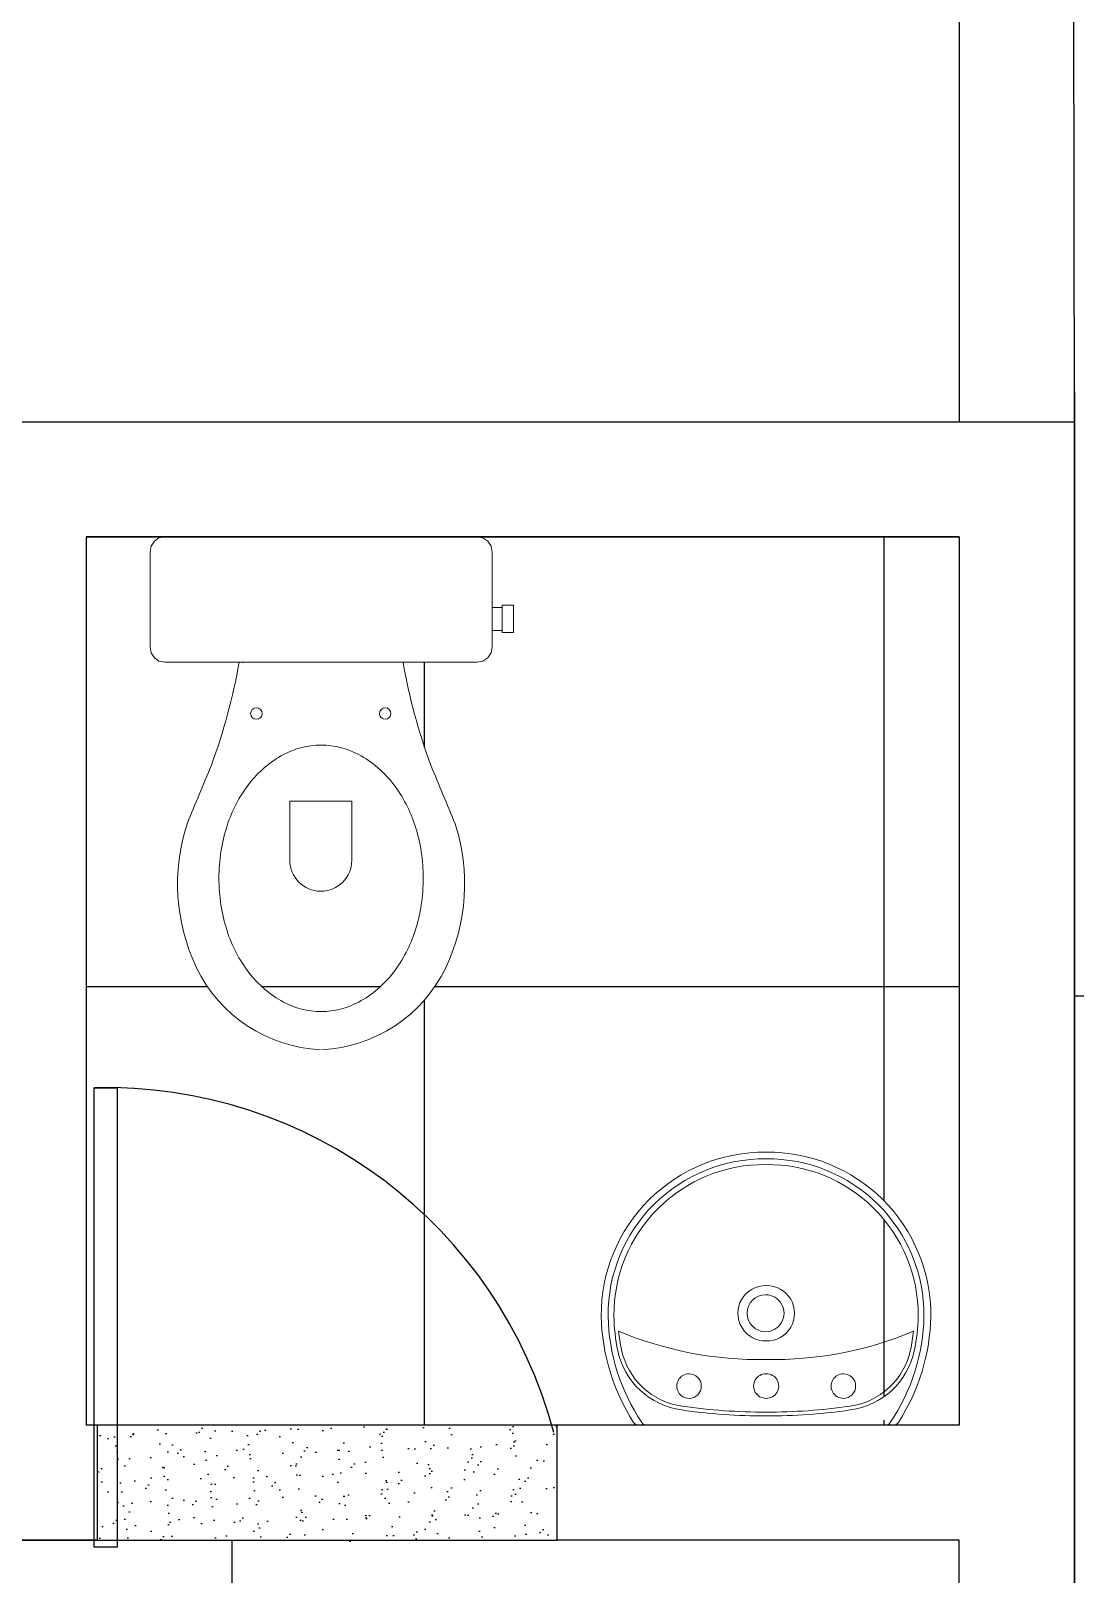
# Model space of a CAD drawing. Header units: millimetres. Extents: x 3124.2 to 3183.6, y 1757.5 to 1799.5.
# Drawn here: x 3145.886 to 3147.25, y 1784.833 to 1786.848 of the extents above; entities that cross this region are included whole.
import ezdxf

# ---------------------------------------------------------------- set-up
doc = ezdxf.new("R2010")
doc.units = ezdxf.units.MM
for name, color, linetype in [('ESQUADRIA', 3, 'Continuous'), ('linha da porta', 1, 'Continuous'), ('PAREDE', 5, 'Continuous'), ('SOLEIRA', 1, 'Continuous')]:
    doc.layers.add(name, color=color, linetype=linetype)

# ---------------------------------------------------------------- blocks, each defined once
blk = doc.blocks.new('A$C35FC16FF')
at = {"color": 1, "lineweight": 0}
for p, q in [((0.182538218875095, 0.422341927915113), (0.182538218875095, 0.3450319268922613)), ((0.2634273866121362, 0.422341927915113), (0.2634273866121362, 0.3450319268922613)), ((0.182538218875095, 0.3450319268922613), (0.2233407194168535, 0.3450319268922613)), ((0.2634273866121362, 0.3450319268922613), (0.2226248860740156, 0.3450319268922613)), ((0.4595657225424361, 0.1224077572805982), (0.4466807223713545, 0.1224077572805982)), ((0.4595657225424361, 0.1252710906519496), (0.4595657225424361, 0.1224077572805982)), ((0.4595657225424361, 0.1252710906519496), (0.4745982227420313, 0.1252710906519496)), ((0.4595657225424361, 0.0923427568814077), (0.4595657225424361, 0.1224077572805982)), ((0.4745982227420313, 0.1252710906519496), (0.4745982227420313, 0.1073752570810029)), ((0.4745982227420313, 0.1073752570810029), (0.4745982227420313, 0.08947942351005622)), ((0.4595657225424361, 0.0923427568814077), (0.4466807223713545, 0.0923427568814077)), ((0.4595657225424361, 0.08947942351005622), (0.4595657225424361, 0.0923427568814077)), ((0.4745982227420313, 0.08947942351005622), (0.4595657225424361, 0.08947942351005622))]:
    blk.add_line(p, q, dxfattribs=at)
at = {"color": 2, "lineweight": 0}
for p, q in [((0.005727383201417524, 0.1581994244224916), (0.01145404994412047, 0.1624944244758808)), ((0.01145404994412047, 0.1624944244758808), (0.01932821671533702, 0.1639260911615565)), ((0.01932821671533702, 0.1639260911615565), (0.2233407194168535, 0.1639260911615565)), ((0.1209765513946763, 0.1646419245043944), (0.1211674402863423, 0.1639260911615565)), ((0.1209765513946763, 0.1646419245043944), (0.1209765513946763, 0.1646419245043944)), ((0.4266373887718942, 0.1639260911615565), (0.2233407194168535, 0.1639260911615565)), ((0.3257048874353927, 0.1646419245043944), (0.3257048874353927, 0.1646419245043944)), ((0.4345115555431107, 0.1624944244758808), (0.4266373887718942, 0.1639260911615565)), ((0.4409540556286515, 0.1581994244224916), (0.4345115555431107, 0.1624944244758808)), ((7.164587145780388e-07, 0.1438827575657342), (0.001432383144390315, 0.1517569243369508)), ((7.164587145780388e-07, 0.02004358925842098), (7.164587145780388e-07, 0.1438827575657342)), ((7.164587145780388e-07, 0.1438827575657342), (7.164587145780388e-07, 0.1438827575657342)), ((0.001432383144390315, 0.1517569243369508), (0.005727383201417524, 0.1581994244224916)), ((0.4452490556856787, 0.1517569243369508), (0.4409540556286515, 0.1581994244224916)), ((0.4466807223713545, 0.1438827575657342), (0.4452490556856787, 0.1517569243369508)), ((0.4466807223713545, 0.1438827575657342), (0.4466807223713545, 0.1438827575657342)), ((0.4466807223713545, 0.02004358925842098), (0.4466807223713545, 0.1438827575657342)), ((0.001432383144390315, 0.01216942248720443), (7.164587145780388e-07, 0.02004358925842098)), ((0.005727383201417524, 0.005726922401663614), (0.001432383144390315, 0.01216942248720443)), ((0.01145404994412047, 0.001431922344636405), (0.005727383201417524, 0.005726922401663614)), ((0.01932821671533702, 2.556589606683701e-07), (0.01145404994412047, 0.001431922344636405)), ((0.4266373887718942, 2.556589606683701e-07), (0.01932821671533702, 2.556589606683701e-07)), ((0.4266373887718942, 2.556589606683701e-07), (0.4345115555431107, 0.001431922344636405)), ((0.4266373887718942, 2.556589606683701e-07), (0.4266373887718942, 2.556589606683701e-07)), ((0.4345115555431107, 0.001431922344636405), (0.4409540556286515, 0.005726922401663614)), ((0.4409540556286515, 0.005726922401663614), (0.4452490556856787, 0.01216942248720443)), ((0.4452490556856787, 0.01216942248720443), (0.4466807223713545, 0.02004358925842098))]:
    blk.add_line(p, q, dxfattribs=at)
for centre, major_axis, ratio, start_param, end_param in [((0.2316400647347905, 0.4801443446849589), (0.1342289538308249, 0.1342289538308249), 0.9999999999570319, 0.8341258195651348, 1.906554750859552), ((0.2150413740952786, 0.4801443446849589), (-0.1342289538270192, 0.1342289538270192), 0.999999999994359, 4.376630556308422, 5.449059487633026), ((0.290832359597232, 0.4531414698212757), (0.18022572234029, 0.18022572234029), 0.999999999992028, 1.912081016664799, 2.668776150804046), ((0.1558490792364751, 0.4531414698212757), (-0.1802257223383854, 0.1802257223383854), 0.9999999999920605, 3.614409156371138, 4.371104290520909), ((-26.58933570654091, -10.73862861211092), (-20.40920623996274, 20.40920623996274), 0.9999999916370514, 4.319370081023143, 4.322241638343425), ((27.03601714537098, -10.73862861211092), (20.40920624016342, 20.40920624016342), 0.99999999162886, 1.96094366883328, 1.963815226153546), ((-0.6350521025318017, 0.03355004240074777), (-0.5392157438738963, 0.5392157438738963), 0.9999999999661104, 4.098679129814797, 4.281451743488322), ((1.081733541361871, 0.03355004240074777), (0.5392157438738964, 0.5392157438738964), 0.9999999999661099, 2.001733563691264, 2.184506177364789)]:
    blk.add_ellipse(centre, major_axis=major_axis, ratio=ratio, start_param=start_param, end_param=end_param, dxfattribs=at)
at = {"color": 1, "lineweight": 0}
for centre, major_axis, ratio, start_param, end_param in [((0.2417020127820138, 0.4825557586082141), (0.1004079094827378, 0.1004079094827378), 0.9999999999669812, 1.280655405872365, 1.702005919547988), ((0.2233407194168535, 0.5165480729920091), (-0.07308928459561927, 0.07308928459561927), 0.999999999993155, -0.7853981634008708, -0.2901409209408043), ((0.2233407194168535, 0.5165480729920091), (-0.07308928460223009, 0.07308928460223009), 0.9999999999386001, -1.2806554058728, -0.7853981634281484), ((0.2049794260516933, 0.4825557586082141), (-0.1004079094827378, 0.1004079094827378), 0.999999999966981, 4.581179387631598, 5.002529901307221), ((0.270576709567365, 0.4604136379894044), (-0.1261374802051951, 0.1261374802051951), 0.9999999996238511, 0.1312095928072259, 0.4778435078840388), ((0.176104729266342, 0.4604136379894044), (0.1261374802081677, 0.1261374802081676), 0.9999999998217588, 5.805341799382537, 6.151975714398031), ((0.3160669258056146, 0.4459644282287627), (0.1598875871682511, 0.1598875871682511), 0.9999999999232533, 2.04863983449392, 2.356194490153972), ((0.1306145130244545, 0.4459644282287627), (-0.159887587168251, 0.1598875871682511), 0.9999999999232534, 3.926990817025615, 4.234545472685666), ((0.3160669258056146, 0.4459644282287627), (-0.159887587168251, 0.1598875871682511), 0.9999999999232534, 0.7853981634358216, 1.092952819095873), ((0.2229828027436156, 0.422341927915113), (0.02859863951720167, 0.02859863951720167), 0.9999999998949093, 5.497787143729592, 8.639379797319386), ((0.1306145130244545, 0.4459644282287627), (0.1598875871682511, 0.1598875871682511), 0.9999999999232533, 5.190232488083712, 5.497787143743764), ((0.270576709567365, 0.431515218468121), (0.1261374802051952, 0.1261374802051952), 0.9999999996238541, 2.663749145705755, 3.010383060782567), ((0.176104729266342, 0.431515218468121), (-0.1261374802081676, 0.1261374802081676), 0.9999999998217566, 3.272802246371349, 3.619436161386842), ((0.2417020127820138, 0.4093730978493113), (-0.1004079094827378, 0.1004079094827378), 0.999999999966981, 1.439586734041805, 1.860937247717428), ((0.2049794260516933, 0.4093730978493113), (0.1004079094827378, 0.1004079094827378), 0.9999999999669812, 4.422248059462158, 4.843598573137782), ((0.2233407194168535, 0.3753807834618783), (0.07308928459374367, 0.07308928459374366), 0.9999999999935595, 3.431733574513759, 3.926990816990461), ((0.2233407194168535, 0.3753807834618783), (0.07308928460038405, 0.07308928460038405), 0.9999999999381952, 3.926990817018144, 4.422248059479431), ((0.138872384965623, 0.2308565087150782), (0.005314791415203868, 0.005314791415203868), 0.9999999997956991, 2.356194490090194, 8.63937979726978), ((0.3070932205252461, 0.2308565087150782), (0.005314791415203868, 0.005314791415203868), 0.9999999997956991, 2.356194490090194, 8.63937979726978)]:
    blk.add_ellipse(centre, major_axis=major_axis, ratio=ratio, start_param=start_param, end_param=end_param, dxfattribs=at)
blk = doc.blocks.new('A$C64F217D9')
at = {"color": 1, "lineweight": 0}
blk.add_line((0.3810765074323967, 2.90707930616918e-07), (0.0492729388371913, 2.90707930616918e-07), dxfattribs=at)
at = {"color": 2, "lineweight": 0}
for centre, major_axis, ratio, start_param, end_param in [((0.2126745022489445, 0.1438646972426341), (0.1503870217313145, 0.1503870217313145), 0.999999999981649, 0.7736385302966097, 2.362915933745019), ((0.2127785087961342, 0.1439642144839581), (0.1441208478444779, 0.1441208478444779), 0.9999999999804201, 0.7736375416644389, 2.362918003527378), ((0.2176764416164474, 0.1438648067057784), (-0.1503869442684047, 0.1503869442684047), 0.9999999999797706, 3.920202968339296, 5.509546745476031), ((0.2175723399688536, 0.1439641990043583), (-0.1441208579330996, 0.1441208579330996), 0.9999999999841349, 3.920247760608211, 5.509547258973609), ((0.2650565937676106, 0.147551565006097), (0.1874582707936725, 0.1874582707936725), 0.9999999999976711, 2.375495020767324, 2.929326219567421), ((0.2655079107846063, 0.1475622035075048), (0.1814369237238196, 0.1814369237238196), 0.9999999999770962, 2.375558647556399, 2.951706387852103), ((0.1648026033309975, 0.147574852945354), (0.1814656587145196, 0.1814656587145196), 0.9999999999158506, 4.902322887358778, 5.478361168998361), ((0.1652919941572577, 0.1475522835396532), (-0.1874599928085447, 0.1874599928085447), 0.9999999999990238, 3.35380683660365, 3.907634887418781), ((0.04929580756851237, 0.008324531082280373), (0.005886149029294808, 0.005886149029294807), 0.9999999999370877, 2.931756380140816, 3.924243578500818), ((0.05996503597106084, 0.00832997106476796), (0.005889979998852867, 0.005889979998852866), 0.9999999995633322, 2.95539208645882, 3.930491808898881), ((0.370385964031982, 0.00833026734176201), (0.005890115795386369, 0.005890115795386369), 0.9999999999947918, 3.923456337656291, 4.898558789501013), ((0.3810553126988339, 0.008324465955183769), (0.005886099844866041, 0.00588609984486604), 0.9999999996928539, 3.929536977827242, 4.920475272104621)]:
    blk.add_ellipse(centre, major_axis=major_axis, ratio=ratio, start_param=start_param, end_param=end_param, dxfattribs=at)
at = {"color": 1, "lineweight": 0}
for centre, major_axis, ratio, start_param, end_param in [((0.2128668748211453, 0.1440484069833019), (0.1388187607412218, 0.1388187607412218), 0.999999999992519, 0.7736384768420987, 2.362956347637844), ((0.2174840622412262, 0.1440483774574659), (0.1388187814940147, 0.1388187814940147), 0.9999999999988108, 5.491064948004515, 7.080343080137812), ((0.2141159339172987, 0.1462514312377152), (0.02557375399829442, 0.02557375399829442), 0.9999999999999994, 0.7622137162732145, 3.950175264111476), ((0.2157928597536625, 0.1462514312377152), (0.02557375504662915, 0.02557375504662915), 0.9999999999999998, 3.903804604195279, 7.091769683368997), ((0.2157927958780306, 0.1462514312377152), (-0.01705821686537376, 0.01705821686537376), 0.9999999998336573, -0.7853981634806196, 2.356194490109174), ((0.2157927958780306, 0.1462514312377152), (-0.01705821686343218, 0.01705821686343218), 0.9999999999104954, 2.356194490147593, 5.497787143737385), ((0.2643001009657269, 0.147335787795555), (0.1752147596118249, 0.1752147596118249), 0.9999999999929424, 2.374819539019139, 2.559063473081271), ((0.1660482348726759, 0.1473365317513071), (-0.1752165642188524, 0.1752165642188524), 0.9999999999610203, 3.724108781485788, 3.908394264678185), ((0.2643001009657269, 0.147335787795555), (0.1716792256741745, 0.1716792256741745), 0.999999999912652, 2.457935840423838, 2.559063473032665), ((0.2069019240863668, 0.5631193974156758), (-0.3375622430149574, 0.3375622430149574), 0.9999999999993363, 1.960205468611804, 2.373063099357975), ((0.2230163374353538, 0.5630764412787812), (-0.337531986516165, 0.337531986516165), 0.9999999999876918, 2.339304397598509, 2.753247932173926), ((0.1660482348726759, 0.1473365317513071), (-0.1716810302217176, 0.1716810302217176), 0.9999999994778543, 3.724108781699119, 3.826045452032337), ((0.1184334268384077, 0.1181011352389305), (-0.07002367529498457, 0.07002367529498457), 0.9999999999609034, 0.9958825776119125, 2.221391617468218), ((0.1184334268384077, 0.1181011352389305), (-0.06648814138317186, 0.06648814138317186), 0.9999999999612191, 0.9958825776083069, 2.221391617465867), ((0.3119064987460547, 0.1181128537689347), (-0.0664974009342901, 0.0664974009342901), 0.9999999999657887, 2.491045195445587, 3.716383323044457), ((0.3119064987460547, 0.1181128537689347), (-0.07003293484590709, 0.07003293484590709), 0.9999999999758411, 2.491045195450836, 3.716383323038154), ((0.1142114217238372, 0.05120108006735791), (-0.01133021951984993, 0.01133021951984993), 0.9999999998330348, -0.785398163480931, 2.356194490108862), ((0.1142114217238372, 0.05120108006735791), (-0.01133021952020166, 0.01133021952020166), 0.9999999999979904, 2.35619449019134, 5.497787143781133), ((0.2145827476944646, 0.05120108006735791), (-0.01133014136325173, 0.01133014136325173), 0.9999999999999998, -0.8085926319121551, 2.379388958707051), ((0.2153257159354212, 0.05120108006735791), (-0.01133013700011457, 0.01133013700011457), 0.9999999999999991, 2.333016628428822, 5.52096500554566), ((0.315697308071492, 0.05120108006735791), (-0.01133021951984993, 0.01133021951984993), 0.9999999998330348, -0.785398163480931, 2.356194490108862), ((0.315697308071492, 0.05120108006735791), (-0.01133021951984993, 0.01133021951984993), 0.9999999998330348, 2.356194490108862, 5.497787143698655), ((0.2151654443024995, 0.7883615662146894), (0.5453419154703166, 0.5453419154703166), 0.9999999999929069, 3.784748307115421, 3.927003740498521), ((0.2151851732798491, 0.7883629384493815), (0.5453428858174527, 0.5453428858174527), 0.9999999999969571, 3.926978324109642, 4.069227558699468), ((0.2151654443024995, 0.7883615662146894), (0.5488774494090806, 0.5488774494090806), 0.9999999999979678, 3.784748307112992, 3.927003740496301), ((0.2151851732798491, 0.7883629384493815), (0.5488784198026775, 0.5488784198026775), 0.9999999999465914, 3.926978324135212, 4.069227558722537)]:
    blk.add_ellipse(centre, major_axis=major_axis, ratio=ratio, start_param=start_param, end_param=end_param, dxfattribs=at)

msp = doc.modelspace()

# ---------------------------------------------------------------- hatches: boundary and pattern name
at = {"layer": 'ESQUADRIA', "true_color": 0x636466, "transparency": 33554687}
h = msp.add_hatch(dxfattribs=at)
h.set_pattern_fill('_USER', color=251, double=1, pattern_type=0)
h.set_pattern_definition([(0, (3147.248545608044, 1784.587490974395), (0, 1), []), (90, (3147.248545608044, 1784.587490974395), (-1, 6.123233995736766e-17), [])])
h.paths.add_polyline_path([(3151.218545608043, 1784.679409872929), (3151.968545608043, 1784.679409872929), (3151.968545608043, 1784.739409872929), (3151.868545608043, 1784.739409872929), (3151.868545608043, 1784.88760492635), (3151.970932300034, 1784.88760492635), (3151.970932300033, 1786.376405814874), (3147.248481528132, 1786.376405814874), (3147.248545608044, 1786.337490974395), (3147.248545608044, 1784.739409872929), (3147.248545608044, 1784.587490974395), (3147.248545608044, 1783.787490974395), (3147.248545608044, 1782.325307540948), (3147.690545608043, 1782.325307540948), (3147.690545608043, 1781.425307540947), (3147.248545608044, 1781.425307540948), (3147.248545608044, 1777.557490974395), (3147.248545608044, 1777.357490974395), (3147.388545608044, 1777.357490974395), (3147.628545608044, 1777.357490974395), (3148.288545608043, 1777.357490974395), (3148.590683799595, 1777.357490974395), (3148.590683799595, 1781.229409872928), (3149.208545608044, 1781.229409872928), (3149.208545608044, 1781.629409872929), (3149.208545608044, 1781.781409872928), (3150.863545608044, 1781.781409872928), (3150.863545608044, 1781.229409872928), (3151.323545608043, 1781.229409872928), (3151.323545608043, 1782.874409872929), (3151.218545608043, 1782.874409872929)])
h.paths.add_polyline_path([(3149.258630405336, 1785.544257062433), (3149.258630405336, 1785.516757062433), (3147.303630405336, 1785.516757062433), (3147.303630405336, 1786.276757062433), (3149.258630405336, 1786.276757062433), (3149.258630405336, 1786.249257062433), (3149.398630405336, 1786.249257062433), (3149.398630405336, 1786.349257062433), (3150.488630405336, 1786.349257062433), (3150.488630405336, 1786.169257062433), (3150.928630405336, 1786.169257062433), (3150.928630405336, 1785.624257062433), (3150.298630405336, 1785.624257062433), (3150.298630405336, 1785.544257062433)], flags=16)
h.paths.add_polyline_path([(3147.853297073359, 1783.098702472437), (3147.283297073359, 1783.098702472437), (3147.283297073359, 1783.708702472437), (3147.853297073359, 1783.708702472437)], flags=16)
h.paths.add_polyline_path([(3147.878297073359, 1783.048702472437), (3147.878297073358, 1782.418702472437), (3147.283297073358, 1782.418702472437), (3147.283297073359, 1783.048702472438)], flags=16)
h.paths.add_polyline_path([(3147.511042762025, 1783.478461091047, -1), (3147.671042762025, 1783.478461091047, -1)], flags=0)
h.paths.add_polyline_path([(3147.685272028315, 1782.749733353302, -1), (3147.525272028315, 1782.749733353302, -1)], flags=0)
h.paths.add_polyline_path([(3147.498422146305, 1782.805142931526), (3147.498422146305, 1782.677448524977), (3147.704493087642, 1782.677448524977), (3147.704493087642, 1782.805142931526)], flags=8)
h.paths.add_polyline_path([(3147.488006918074, 1783.587105303387), (3147.488006918074, 1783.381716490289), (3147.694077859412, 1783.381716490289), (3147.694077859412, 1783.587105303387)], flags=8)
h = msp.add_hatch(dxfattribs=at)
h.set_pattern_fill('_USER', color=251, double=1, pattern_type=0)
h.set_pattern_definition([(0, (3142.148545608043, 1777.357490974395), (0, 1), []), (90, (3142.148545608043, 1777.357490974395), (-1, 6.123233995736766e-17), [])])
h.paths.add_polyline_path([(3141.198545608043, 1783.087490974395), (3139.668545608043, 1783.087490974395), (3139.668545608043, 1783.247490974395), (3139.668545608043, 1783.917490974395), (3139.638545608043, 1783.917490974395), (3139.638545608043, 1785.877490974395), (3138.379217819958, 1785.877490974395), (3138.379217819958, 1785.907490974395), (3133.598545608043, 1785.907490974395), (3133.448545608043, 1785.907490974395), (3132.471398929574, 1785.907490974395), (3132.463379866562, 1783.757045576604), (3132.46084413008, 1783.077045576603), (3132.439515772333, 1777.357490974395), (3133.598545608043, 1777.357490974395), (3136.678545608043, 1777.357490974395), (3138.158545608043, 1777.357490974395), (3141.198545608043, 1777.357490974395), (3141.198545608043, 1777.637490974395), (3141.548545608043, 1777.637490974395), (3141.548545608043, 1777.357490974395), (3142.148545608043, 1777.357490974395), (3143.215897087226, 1777.357490974395), (3147.098545608043, 1777.357490974395), (3147.098545608043, 1777.557490974395), (3147.098545608043, 1783.787490974395), (3147.098545608043, 1784.587490974395), (3147.098545608043, 1784.877490974395), (3146.573545608043, 1784.877490974395), (3145.183545608043, 1784.877490974395), (3144.499545608043, 1784.877490974395), (3144.499545608043, 1786.187490974395), (3143.909545608044, 1786.187490974395), (3143.109545608043, 1786.187490974395), (3142.759545608043, 1786.187490974395), (3142.759545608043, 1783.532490974395), (3142.759545608043, 1783.382490974395), (3141.398545608043, 1783.382490974395), (3141.398545608043, 1780.362490974395), (3142.023545608043, 1780.362490974395), (3142.023545608043, 1780.212490974395), (3141.198545608043, 1780.212490974395), (3141.198545608043, 1780.347490974395)])
h.paths.add_polyline_path([(3136.230844130079, 1780.287490974395), (3136.060844130079, 1780.287490974395), (3136.060844130079, 1780.407490974395), (3136.230844130079, 1780.407490974395)], flags=16)
h.paths.add_polyline_path([(3136.230844130079, 1783.087490974395), (3136.060844130079, 1783.087490974395), (3136.060844130079, 1783.207490974395), (3136.230844130079, 1783.207490974395)], flags=16)
h = msp.add_hatch(dxfattribs=at)
h.set_pattern_fill('_USER', color=251, scale=0.6, double=1, pattern_type=0)
h.set_pattern_definition([(0, (0, 0), (0, 0.6), []), (90, (0, 0), (-0.6, 3.673940397442059e-17), [])])
h.paths.add_polyline_path([(3145.958545608044, 1785.027490974395), (3145.973545608043, 1785.027490974395), (3146.573545608043, 1785.027490974395), (3147.098545608043, 1785.027490974395), (3147.098545608043, 1786.187490974395), (3145.958545608044, 1786.187490974395)])
edge = h.paths.add_edge_path()
edge.add_ellipse((3146.273566097967, 1785.707346885369), major_axis=(-0.1342289538305224, 0.1342289538305224), ratio=0.9999999999591979, start_angle=70.7624593650844, end_angle=132.2081109561321, ccw=False)
edge.add_ellipse((3146.332758392829, 1785.734349760232), major_axis=(-0.1802257223406055, 0.1802257223406055), ratio=0.9999999999903085, start_angle=27.090390093813028, end_angle=70.44582765805671, ccw=False)
edge.add_ellipse((3119.452590326691, 1796.926119842165), major_axis=(20.40920621076939, 20.40920621076939), ratio=0.9999999928221922, start_angle=292.3537961110961, end_angle=292.5183242263163)
edge.add_ellipse((3145.4068739307, 1786.153941187653), major_axis=(0.5392157438571209, 0.5392157438571209), ratio=0.9999999999866536, start_angle=294.6908849096454, end_angle=305.1557705010781)
edge.add_line((3146.158212285069, 1786.023565138892), (3146.061254249947, 1786.023565138892))
edge.add_line((3146.061254249947, 1786.023565138892), (3146.053380083176, 1786.024996805578))
edge.add_line((3146.053380083176, 1786.024996805578), (3146.047653416433, 1786.029291805631))
edge.add_line((3146.047653416433, 1786.029291805631), (3146.043358416376, 1786.035734305717))
edge.add_line((3146.043358416376, 1786.035734305717), (3146.04192674969, 1786.043608472488))
edge.add_line((3146.04192674969, 1786.043608472488), (3146.04192674969, 1786.173174307538))
edge.add_line((3146.04192674969, 1786.173174307538), (3146.047653416433, 1786.181764307652))
edge.add_line((3146.047653416433, 1786.181764307652), (3146.053380083176, 1786.186059307709))
edge.add_line((3146.053380083176, 1786.186059307709), (3146.061254249947, 1786.187490974395))
edge.add_line((3146.061254249947, 1786.187490974395), (3146.474290088746, 1786.187490974395))
edge.add_line((3146.474290088746, 1786.187490974395), (3146.48288008886, 1786.181764307652))
edge.add_line((3146.48288008886, 1786.181764307652), (3146.487175088917, 1786.175321807566))
edge.add_line((3146.487175088917, 1786.175321807566), (3146.488606755603, 1786.167447640795))
edge.add_line((3146.488606755603, 1786.167447640795), (3146.488606755603, 1786.095148473172))
edge.add_line((3146.488606755603, 1786.095148473172), (3146.501491755774, 1786.095148473172))
edge.add_line((3146.501491755774, 1786.095148473172), (3146.501491755774, 1786.098011806544))
edge.add_line((3146.501491755774, 1786.098011806544), (3146.516524255974, 1786.098011806544))
edge.add_line((3146.516524255974, 1786.098011806544), (3146.516524255974, 1786.080115972973))
edge.add_line((3146.516524255974, 1786.080115972973), (3146.516524255974, 1786.062220139402))
edge.add_line((3146.516524255974, 1786.062220139402), (3146.501491755774, 1786.062220139402))
edge.add_line((3146.501491755774, 1786.062220139402), (3146.501491755774, 1786.065083472773))
edge.add_line((3146.501491755774, 1786.065083472773), (3146.488606755603, 1786.065083472773))
edge.add_line((3146.488606755603, 1786.065083472773), (3146.488606755603, 1786.037881805745))
edge.add_line((3146.488606755603, 1786.037881805745), (3146.48288008886, 1786.029291805631))
edge.add_line((3146.48288008886, 1786.029291805631), (3146.476437588775, 1786.024996805578))
edge.add_line((3146.476437588775, 1786.024996805578), (3146.468563422004, 1786.023565138892))
edge.add_line((3146.468563422004, 1786.023565138892), (3146.372321220214, 1786.023565138892))
edge.add_ellipse((3147.123659574594, 1786.153941187653), major_axis=(-0.5392157438697742, 0.5392157438697742), ratio=0.99999999997244, start_angle=54.84422949916511, end_angle=65.30911509066371)
edge.add_ellipse((3173.077943178603, 1796.926119842165), major_axis=(-20.40920627261774, 20.40920627261774), ratio=0.9999999903086986, start_angle=67.48167582463255, end_angle=67.64620393955961)
edge.add_ellipse((3146.197775112468, 1785.734349760232), major_axis=(0.1802257223383994, 0.1802257223383994), ratio=0.9999999999918858, start_angle=289.55417234166214, end_angle=332.90960990646084, ccw=False)
edge.add_ellipse((3146.256967407327, 1785.707346885369), major_axis=(0.1342289538267505, 0.1342289538267505), ratio=0.9999999999969548, start_angle=227.7918890429485, end_angle=289.23754063558437, ccw=False)
edge = h.paths.add_edge_path(flags=16)
edge.add_ellipse((3146.265266752649, 1785.670943157062), major_axis=(0.07308928459595959, 0.07308928459595959), ratio=0.999999999997823, start_angle=196.6238502338736, end_angle=225.0000000000624, ccw=False)
edge.add_ellipse((3146.283628046014, 1785.704935471445), major_axis=(-0.1004079094840419, 0.1004079094840419), ratio=0.9999999999532807, start_angle=82.48224410375332, end_angle=106.62385023278969, ccw=False)
edge.add_ellipse((3146.312502742799, 1785.727077592064), major_axis=(0.1261374802051557, 0.1261374802051557), ratio=0.9999999996258768, start_angle=152.6215837306, end_angle=172.4822441005853, ccw=False)
edge.add_ellipse((3146.357992959037, 1785.741526801825), major_axis=(-0.1598875871683359, 0.1598875871683359), ratio=0.999999999919304, start_angle=45.00000000231182, end_angle=62.621583741223674, ccw=False)
edge.add_ellipse((3146.357992959037, 1785.741526801825), major_axis=(0.159887587168336, 0.159887587168336), ratio=0.9999999999193044, start_angle=117.37841625877641, end_angle=134.9999999976883, ccw=False)
edge.add_ellipse((3146.312502742799, 1785.755976011586), major_axis=(-0.1261374802051557, 0.1261374802051557), ratio=0.9999999996258749, start_angle=7.517755899414681, end_angle=27.378416269400077, ccw=False)
edge.add_ellipse((3146.283628046014, 1785.778118132204), major_axis=(0.1004079094840421, 0.1004079094840421), ratio=0.9999999999532796, start_angle=73.37614976721028, end_angle=97.51775589624668, ccw=False)
edge.add_ellipse((3146.265266752649, 1785.812110446592), major_axis=(0.07308928459407699, 0.07308928459407699), ratio=0.9999999999972434, start_angle=405.00000000007896, end_angle=433.3761497670424, ccw=False)
edge.add_ellipse((3146.265266752649, 1785.812110446592), major_axis=(-0.07308928460060533, 0.07308928460060533), ratio=0.9999999999404636, start_angle=286.6238502317954, end_angle=314.9999999982944, ccw=False)
edge.add_ellipse((3146.246905459283, 1785.778118132204), major_axis=(-0.1004079094812761, 0.1004079094812761), ratio=0.99999999998242, start_angle=262.48224410353674, end_angle=286.62385023308593, ccw=False)
edge.add_ellipse((3146.218030762498, 1785.755976011586), major_axis=(0.1261374802084276, 0.1261374802084276), ratio=0.9999999998487362, start_angle=332.6215837361009, end_angle=352.48224410219495, ccw=False)
edge.add_ellipse((3146.172540546256, 1785.741526801825), major_axis=(-0.1598875871636035, 0.1598875871636035), ratio=0.9999999999386165, start_angle=225.0000000017585, end_angle=242.6215837407369, ccw=False)
edge.add_ellipse((3146.172540546256, 1785.741526801825), major_axis=(0.1598875871636036, 0.1598875871636036), ratio=0.9999999999386162, start_angle=297.37841625926313, end_angle=314.9999999982415, ccw=False)
edge.add_ellipse((3146.218030762498, 1785.727077592064), major_axis=(-0.1261374802084276, 0.1261374802084276), ratio=0.9999999998487331, start_angle=187.5177558978051, end_angle=207.3784162638992, ccw=False)
edge.add_ellipse((3146.246905459283, 1785.704935471445), major_axis=(0.1004079094812762, 0.1004079094812762), ratio=0.9999999999824195, start_angle=253.3761497669141, end_angle=277.51775589646326, ccw=False)
edge.add_ellipse((3146.265266752649, 1785.670943157062), major_axis=(0.07308928460266803, 0.07308928460266803), ratio=0.9999999999370226, start_angle=225.0000000018042, end_angle=253.37614976719829, ccw=False)
edge = h.paths.add_edge_path(flags=0)
edge.add_ellipse((3146.264908835975, 1785.765149302139), major_axis=(-0.02859863951720278, 0.02859863951720278), ratio=0.9999999998948321, start_angle=45.00000000301287, end_angle=225.0000000030128, ccw=False)
edge.add_line((3146.224464252107, 1785.765149302139), (3146.224464252107, 1785.842459303161))
edge.add_line((3146.224464252107, 1785.842459303161), (3146.265266752649, 1785.842459303161))
edge.add_line((3146.265266752649, 1785.842459303161), (3146.305353419844, 1785.842459303161))
edge.add_line((3146.305353419844, 1785.842459303161), (3146.305353419844, 1785.760137968629))
edge = h.paths.add_edge_path()
edge.add_ellipse((3146.843666358532, 1785.171355490393), major_axis=(0.1503869442687223, 0.1503869442687223), ratio=0.9999999999776463, start_angle=44.326224454247324, end_angle=135.38891507944, ccw=False)
edge.add_ellipse((3146.848668297899, 1785.17135538093), major_axis=(-0.1503870217313128, 0.1503870217313128), ratio=0.9999999999816721, start_angle=224.6148896521949, end_angle=315.67377734529964, ccw=False)
edge.add_ellipse((3146.796286206381, 1785.175042248693), major_axis=(0.187458270794064, 0.187458270794064), ratio=0.9999999999991658, start_angle=282.1619708017074, end_angle=313.89416105560565, ccw=False)
edge.add_ellipse((3147.01204699258, 1785.035815214769), major_axis=(-0.005886149029259991, 0.005886149029259991), ratio=0.9999999999256876, start_angle=135.1574051702657, end_angle=192.0227328575125, ccw=False)
edge.add_line((3147.012069861309, 1785.027490974395), (3146.677405785012, 1785.027490974395))
edge.add_ellipse((3146.680287487449, 1785.035815149642), major_axis=(-0.00588609984448482, 0.00588609984448482), ratio=0.99999999977594, start_angle=78.0775337085608, end_angle=134.8541157322668, ccw=False)
edge.add_ellipse((3146.896050805991, 1785.175042967227), major_axis=(-0.1874599928093982, 0.1874599928093982), ratio=0.9999999999971575, start_angle=46.10901307295347, end_angle=77.84102296048769, ccw=False)
edge = h.paths.add_edge_path()
edge.add_ellipse((3146.843770460179, 1785.171454882691), major_axis=(0.1441208579330413, 0.1441208579330413), ratio=0.9999999999860953, start_angle=44.32619503288862, end_angle=135.386348671595, ccw=False)
edge.add_ellipse((3146.848564291352, 1785.171454898171), major_axis=(-0.1441208478444295, 0.1441208478444295), ratio=0.9999999999799679, start_angle=224.6147710624156, end_angle=315.6738339897391, ccw=False)
edge.add_ellipse((3146.795834889364, 1785.175052887195), major_axis=(-0.1814369237240465, 0.1814369237240465), ratio=0.999999999987053, start_angle=190.8796816141187, end_angle=223.8905155089117, ccw=False)
edge.add_ellipse((3147.001377764177, 1785.035820654752), major_axis=(-0.005889979998683123, 0.005889979998683123), ratio=0.9999999995448988, start_angle=134.7994079387598, end_angle=190.6685066389203)
edge.add_ellipse((3146.795834889364, 1785.175052887195), major_axis=(-0.1814369237240465, 0.1814369237240465), ratio=0.999999999987053, start_angle=190.8796816141187, end_angle=223.8905155089117)
edge.add_ellipse((3146.848564291352, 1785.171454898171), major_axis=(-0.1441208478444295, 0.1441208478444295), ratio=0.9999999999799679, start_angle=224.6147710624156, end_angle=315.6738339897391)
edge.add_ellipse((3146.843770460179, 1785.171454882691), major_axis=(0.1441208579330413, 0.1441208579330413), ratio=0.9999999999860953, start_angle=44.3261950328886, end_angle=135.386348671595)
edge.add_ellipse((3146.896540196817, 1785.175065536632), major_axis=(-0.1814656587140595, 0.1814656587140595), ratio=0.9999999999188708, start_angle=46.11302636793526, end_angle=79.11758874388421)
edge.add_ellipse((3146.690956836116, 1785.035820951029), major_axis=(-0.005890115795794007, 0.005890115795794007), ratio=0.9999999999415613, start_angle=79.33325566461451, end_angle=135.202510746854, ccw=False)
edge.add_ellipse((3146.896540196817, 1785.175065536632), major_axis=(-0.1814656587140595, 0.1814656587140595), ratio=0.9999999999188708, start_angle=46.11302636793528, end_angle=79.1175887438842, ccw=False)
edge = h.paths.add_edge_path(flags=16)
edge.add_ellipse((3146.843858737907, 1785.171539061145), major_axis=(-0.1388187814940182, 0.1388187814940182), ratio=0.9999999999998981, start_angle=-45.67377599652389, end_angle=45.38515344708651, ccw=False)
edge.add_ellipse((3146.848475925327, 1785.17153909067), major_axis=(-0.1388187607412223, 0.1388187607412223), ratio=0.9999999999925122, start_angle=224.6125741067031, end_angle=315.6737804080165, ccw=False)
edge.add_ellipse((3146.797042699182, 1785.174826471483), major_axis=(0.1752147596211588, 0.1752147596211588), ratio=0.9999999999821766, start_angle=303.37646348566466, end_angle=313.9328633082795, ccw=False)
edge.add_ellipse((3146.94290937331, 1785.145591818926), major_axis=(0.07002367529546065, 0.07002367529546065), ratio=0.9999999999507514, start_angle=232.723635673612, end_angle=302.94013141196234, ccw=False)
edge.add_ellipse((3146.846177355846, 1785.815852249902), major_axis=(-0.5488774494056858, 0.5488774494056858), ratio=0.9999999999976541, start_angle=134.9992595374654, end_angle=143.149895483125, ccw=False)
edge.add_ellipse((3146.846157626868, 1785.815853622137), major_axis=(-0.54887841980382, 0.54887841980382), ratio=0.9999999999462027, start_angle=126.85043500684009, end_angle=135.0007157876842, ccw=False)
edge.add_ellipse((3146.749436301402, 1785.145603537456), major_axis=(0.07003293484597806, 0.07003293484597806), ratio=0.9999999999794728, start_angle=147.0669205372046, end_angle=217.2736237242609, ccw=False)
edge.add_ellipse((3146.895294565275, 1785.174827215438), major_axis=(0.1752165642153813, 0.1752165642153813), ratio=0.9999999999593304, start_angle=136.0655039607355, end_angle=146.6242843731906, ccw=False)
edge = h.paths.add_edge_path(flags=0)
edge.add_ellipse((3146.838326462713, 1785.590567124966), major_axis=(0.3375319865168356, 0.3375319865168356), ratio=0.9999999999889777, start_angle=202.2505135332522, end_angle=225.967731021157)
edge.add_ellipse((3146.854440876062, 1785.590610081103), major_axis=(0.3375622430156809, 0.3375622430156809), ratio=0.9999999999987508, start_angle=224.03349988857, end_angle=247.6884996700917)
edge.add_ellipse((3146.797042699182, 1785.174826471483), major_axis=(-0.171679225663508, 0.171679225663508), ratio=0.9999999998706197, start_angle=213.3810953411749, end_angle=219.1706500309519, ccw=False)
edge.add_ellipse((3146.94290937331, 1785.145591818926), major_axis=(0.06648814138320362, 0.06648814138320362), ratio=0.999999999960359, start_angle=232.72363567345292, end_angle=302.9287221186493, ccw=False)
edge.add_ellipse((3146.846177355846, 1785.815852249902), major_axis=(-0.5453419154707668, 0.5453419154707668), ratio=0.9999999999919316, start_angle=134.9992595373192, end_angle=143.1498954829614, ccw=False)
edge.add_ellipse((3146.846157626868, 1785.815853622137), major_axis=(-0.5453428858194471, 0.5453428858194471), ratio=0.9999999999954876, start_angle=126.85043500812759, end_angle=135.0007157891183, ccw=False)
edge.add_ellipse((3146.749436301402, 1785.145603537456), major_axis=(0.06649740093440751, 0.06649740093440751), ratio=0.9999999999604419, start_angle=147.0783096628538, end_angle=217.2736237247743, ccw=False)
edge.add_ellipse((3146.895294565275, 1785.174827215438), major_axis=(0.1716810302482215, 0.1716810302482215), ratio=0.9999999996170591, start_angle=140.7837433771979, end_angle=146.6193997739055, ccw=False)
edge = h.paths.add_edge_path(flags=16)
edge.add_ellipse((3146.180798418197, 1785.956634721339), major_axis=(-0.005314791415344189, 0.005314791415344189), ratio=0.999999999764703, start_angle=0, end_angle=360, ccw=False)
edge = h.paths.add_edge_path(flags=0)
edge.add_ellipse((3146.745645492077, 1785.078691763754), major_axis=(0.01133021951984993, 0.01133021951984993), ratio=0.9999999998330348, start_angle=45.0000000047832, end_angle=225.0000000047832, ccw=False)
edge.add_ellipse((3146.745645492077, 1785.078691763754), major_axis=(0.01133021951965119, 0.01133021951965119), ratio=0.9999999998681145, start_angle=225.0000000037782, end_angle=405.0000000037782, ccw=False)
edge = h.paths.add_edge_path(flags=16)
edge.add_ellipse((3146.349019253757, 1785.956634721339), major_axis=(-0.005314791415344189, 0.005314791415344189), ratio=0.999999999764703, start_angle=0, end_angle=360, ccw=False)
edge = h.paths.add_edge_path(flags=0)
edge.add_ellipse((3146.845549940394, 1785.173742114925), major_axis=(0.02557375504671008, 0.02557375504671008), ratio=0.9999999999999998, start_angle=43.67152786420346, end_angle=226.3284721357966)
edge.add_ellipse((3146.847226866231, 1785.173742114925), major_axis=(-0.02557375399821413, 0.02557375399821413), ratio=0.9999999999999998, start_angle=133.6716290294456, end_angle=316.3283709705544)
edge = h.paths.add_edge_path(flags=0)
edge.add_ellipse((3146.84555000427, 1785.173742114925), major_axis=(0.01705821686341935, 0.01705821686341935), ratio=0.9999999999119997, start_angle=45.000000002521006, end_angle=225.000000002521, ccw=False)
edge.add_ellipse((3146.84555000427, 1785.173742114925), major_axis=(0.01705821686539181, 0.01705821686539181), ratio=0.9999999998315414, start_angle=225.000000004826, end_angle=405.000000004826, ccw=False)
h.paths.add_polyline_path([(3145.783545608043, 1785.027490974395), (3145.808545608043, 1785.027490974395), (3145.808545608043, 1786.187490974395), (3144.649545608043, 1786.187490974395), (3144.649545608043, 1785.027490974395), (3145.183545608043, 1785.027490974395)])
edge = h.paths.add_edge_path()
edge.add_ellipse((3144.918992304224, 1785.171355490393), major_axis=(-0.1503869442687223, 0.1503869442687223), ratio=0.9999999999776463, start_angle=224.6110849205599, end_angle=315.67377554575273, ccw=False)
edge.add_ellipse((3144.866607856764, 1785.175042967227), major_axis=(0.1874599928093982, 0.1874599928093982), ratio=0.9999999999971575, start_angle=282.1589770395123, end_angle=313.89098692704647, ccw=False)
edge.add_ellipse((3145.082371175306, 1785.035815149642), major_axis=(0.00588609984448482, 0.00588609984448482), ratio=0.99999999977594, start_angle=225.1458842677332, end_angle=281.9224662914392, ccw=False)
edge.add_line((3145.082392370034, 1785.027490974395), (3144.747724009959, 1785.027490974395))
edge.add_ellipse((3144.750611670176, 1785.035815214769), major_axis=(0.005886149029259991, 0.005886149029259991), ratio=0.9999999999256876, start_angle=167.9772671424875, end_angle=224.8425948297343, ccw=False)
edge.add_ellipse((3144.966372456375, 1785.175042248693), major_axis=(-0.187458270794064, 0.187458270794064), ratio=0.9999999999991658, start_angle=46.10583894439429, end_angle=77.83802919829247, ccw=False)
edge.add_ellipse((3144.913990364856, 1785.17135538093), major_axis=(0.1503870217313128, 0.1503870217313128), ratio=0.9999999999816721, start_angle=44.326222654700416, end_angle=135.3851103478051, ccw=False)
edge = h.paths.add_edge_path()
edge.add_ellipse((3144.918888202576, 1785.171454882691), major_axis=(-0.1441208579330413, 0.1441208579330413), ratio=0.9999999999860953, start_angle=224.613651328405, end_angle=315.6738049671114, ccw=False)
edge.add_ellipse((3144.866118465938, 1785.175065536632), major_axis=(0.1814656587140595, 0.1814656587140595), ratio=0.9999999999188708, start_angle=280.8824112561158, end_angle=313.8869736320647, ccw=False)
edge.add_ellipse((3145.071701826639, 1785.035820951029), major_axis=(0.005890115795794007, 0.005890115795794007), ratio=0.9999999999415613, start_angle=224.797489253146, end_angle=280.6667443353855)
edge.add_ellipse((3144.866118465938, 1785.175065536632), major_axis=(0.1814656587140595, 0.1814656587140595), ratio=0.9999999999188708, start_angle=280.8824112561158, end_angle=313.8869736320647)
edge.add_ellipse((3144.918888202576, 1785.171454882691), major_axis=(-0.1441208579330413, 0.1441208579330413), ratio=0.9999999999860953, start_angle=224.613651328405, end_angle=315.6738049671114)
edge.add_ellipse((3144.914094371403, 1785.171454898171), major_axis=(0.1441208478444295, 0.1441208478444295), ratio=0.9999999999799679, start_angle=44.32616601026093, end_angle=135.3852289375844)
edge.add_ellipse((3144.966823773392, 1785.175052887195), major_axis=(0.1814369237240465, 0.1814369237240465), ratio=0.999999999987053, start_angle=136.1094844910883, end_angle=169.1203183858813)
edge.add_ellipse((3144.761280898578, 1785.035820654752), major_axis=(0.005889979998683123, 0.005889979998683123), ratio=0.9999999995448988, start_angle=169.3314933610797, end_angle=225.2005920612402, ccw=False)
edge.add_ellipse((3144.966823773392, 1785.175052887195), major_axis=(0.1814369237240465, 0.1814369237240465), ratio=0.999999999987053, start_angle=136.1094844910883, end_angle=169.1203183858813, ccw=False)
edge.add_ellipse((3144.914094371403, 1785.171454898171), major_axis=(0.1441208478444295, 0.1441208478444295), ratio=0.9999999999799679, start_angle=44.32616601026092, end_angle=135.3852289375844, ccw=False)
edge = h.paths.add_edge_path()
edge.add_ellipse((3145.505691255428, 1785.707346885369), major_axis=(-0.1342289538267505, 0.1342289538267505), ratio=0.9999999999969548, start_angle=70.76245936441558, end_angle=132.2081109570515, ccw=False)
edge.add_ellipse((3145.564883550287, 1785.734349760232), major_axis=(-0.1802257223383994, 0.1802257223383994), ratio=0.9999999999918858, start_angle=27.0903900935391, end_angle=70.4458276583378, ccw=False)
edge.add_ellipse((3118.684715484153, 1796.926119842165), major_axis=(20.40920627261774, 20.40920627261774), ratio=0.9999999903086986, start_angle=292.3537960604404, end_angle=292.5183241753675)
edge.add_ellipse((3144.638999088162, 1786.153941187653), major_axis=(0.5392157438697742, 0.5392157438697742), ratio=0.99999999997244, start_angle=294.6908849093363, end_angle=305.1557705008349)
edge.add_line((3145.390337442542, 1786.023565138892), (3145.288368574011, 1786.023565138892))
edge.add_line((3145.288368574011, 1786.023565138892), (3145.279778573895, 1786.029291805631))
edge.add_line((3145.279778573895, 1786.029291805631), (3145.275483573838, 1786.035734305717))
edge.add_line((3145.275483573838, 1786.035734305717), (3145.274051907152, 1786.043608472488))
edge.add_line((3145.274051907152, 1786.043608472488), (3145.274051907152, 1786.065083472773))
edge.add_line((3145.274051907152, 1786.065083472773), (3145.261166906981, 1786.065083472773))
edge.add_line((3145.261166906981, 1786.065083472773), (3145.261166906981, 1786.062220139402))
edge.add_line((3145.261166906981, 1786.062220139402), (3145.246134406781, 1786.062220139402))
edge.add_line((3145.246134406781, 1786.062220139402), (3145.246134406781, 1786.080115972973))
edge.add_line((3145.246134406781, 1786.080115972973), (3145.246134406781, 1786.098011806544))
edge.add_line((3145.246134406781, 1786.098011806544), (3145.261166906981, 1786.098011806544))
edge.add_line((3145.261166906981, 1786.098011806544), (3145.261166906981, 1786.095148473172))
edge.add_line((3145.261166906981, 1786.095148473172), (3145.274051907152, 1786.095148473172))
edge.add_line((3145.274051907152, 1786.095148473172), (3145.274051907152, 1786.173174307538))
edge.add_line((3145.274051907152, 1786.173174307538), (3145.279778573895, 1786.181764307652))
edge.add_line((3145.279778573895, 1786.181764307652), (3145.28622107398, 1786.186059307709))
edge.add_line((3145.28622107398, 1786.186059307709), (3145.294095240752, 1786.187490974395))
edge.add_line((3145.294095240752, 1786.187490974395), (3145.701404412808, 1786.187490974395))
edge.add_line((3145.701404412808, 1786.187490974395), (3145.709278579579, 1786.186059307709))
edge.add_line((3145.709278579579, 1786.186059307709), (3145.715005246322, 1786.181764307652))
edge.add_line((3145.715005246322, 1786.181764307652), (3145.719300246379, 1786.175321807566))
edge.add_line((3145.719300246379, 1786.175321807566), (3145.720731913065, 1786.167447640795))
edge.add_line((3145.720731913065, 1786.167447640795), (3145.720731913065, 1786.037881805745))
edge.add_line((3145.720731913065, 1786.037881805745), (3145.715005246322, 1786.029291805631))
edge.add_line((3145.715005246322, 1786.029291805631), (3145.709278579579, 1786.024996805578))
edge.add_line((3145.709278579579, 1786.024996805578), (3145.701404412808, 1786.023565138892))
edge.add_line((3145.701404412808, 1786.023565138892), (3145.604446377686, 1786.023565138892))
edge.add_ellipse((3146.355784732055, 1786.153941187653), major_axis=(-0.5392157438571209, 0.5392157438571209), ratio=0.9999999999866536, start_angle=54.84422949892193, end_angle=65.30911509035462)
edge.add_ellipse((3172.310068336064, 1796.926119842165), major_axis=(-20.40920621076939, 20.40920621076939), ratio=0.9999999928221922, start_angle=67.48167577368359, end_angle=67.64620388890386)
edge.add_ellipse((3145.429900269926, 1785.734349760232), major_axis=(0.1802257223406055, 0.1802257223406055), ratio=0.9999999999903085, start_angle=289.5541723419433, end_angle=332.90960990618703, ccw=False)
edge.add_ellipse((3145.489092564789, 1785.707346885369), major_axis=(0.1342289538305224, 0.1342289538305224), ratio=0.9999999999591979, start_angle=227.7918890438679, end_angle=289.2375406349156, ccw=False)
edge = h.paths.add_edge_path(flags=16)
edge.add_ellipse((3144.918799924848, 1785.171539061145), major_axis=(0.1388187814940182, 0.1388187814940182), ratio=0.9999999999998981, start_angle=314.61484655291355, end_angle=405.6737759965239, ccw=False)
edge.add_ellipse((3144.86736409748, 1785.174827215438), major_axis=(-0.1752165642153813, 0.1752165642153813), ratio=0.9999999999593304, start_angle=213.3757156268094, end_angle=223.9344960392645, ccw=False)
edge.add_ellipse((3145.013222361353, 1785.145603537456), major_axis=(-0.07003293484597806, 0.07003293484597806), ratio=0.9999999999794728, start_angle=142.7263762757391, end_angle=212.9330794627953, ccw=False)
edge.add_ellipse((3144.916501035887, 1785.815853622137), major_axis=(0.54887841980382, 0.54887841980382), ratio=0.9999999999462027, start_angle=224.9992842123158, end_angle=233.1495649931599, ccw=False)
edge.add_ellipse((3144.91648130691, 1785.815852249902), major_axis=(0.5488774494056858, 0.5488774494056858), ratio=0.9999999999976541, start_angle=216.850104516875, end_angle=225.0007404625346, ccw=False)
edge.add_ellipse((3144.819749289446, 1785.145591818926), major_axis=(-0.07002367529546065, 0.07002367529546065), ratio=0.9999999999507514, start_angle=57.0598685880376, end_angle=127.276364326388, ccw=False)
edge.add_ellipse((3144.965615963573, 1785.174826471483), major_axis=(-0.1752147596211588, 0.1752147596211588), ratio=0.9999999999821766, start_angle=46.06713669172052, end_angle=56.6235365143354, ccw=False)
edge.add_ellipse((3144.914182737428, 1785.17153909067), major_axis=(0.1388187607412223, 0.1388187607412223), ratio=0.9999999999925122, start_angle=44.32621959198349, end_angle=135.3874258932969, ccw=False)
edge = h.paths.add_edge_path(flags=16)
edge.add_ellipse((3145.515753203472, 1785.704935471445), major_axis=(-0.1004079094812762, 0.1004079094812762), ratio=0.9999999999824195, start_angle=82.48224410353669, end_angle=106.6238502330859, ccw=False)
edge.add_ellipse((3145.544627900257, 1785.727077592064), major_axis=(0.1261374802084276, 0.1261374802084276), ratio=0.9999999998487331, start_angle=152.6215837361008, end_angle=172.4822441021949, ccw=False)
edge.add_ellipse((3145.590118116499, 1785.741526801825), major_axis=(-0.1598875871636036, 0.1598875871636036), ratio=0.9999999999386162, start_angle=45.00000000175851, end_angle=62.621583740736924, ccw=False)
edge.add_ellipse((3145.590118116499, 1785.741526801825), major_axis=(0.1598875871636035, 0.1598875871636035), ratio=0.9999999999386165, start_angle=117.3784162592631, end_angle=134.9999999982415, ccw=False)
edge.add_ellipse((3145.544627900257, 1785.755976011586), major_axis=(-0.1261374802084276, 0.1261374802084276), ratio=0.9999999998487362, start_angle=7.517755897804989, end_angle=27.378416263899112, ccw=False)
edge.add_ellipse((3145.515753203472, 1785.778118132204), major_axis=(0.1004079094812761, 0.1004079094812761), ratio=0.99999999998242, start_angle=73.37614976691412, end_angle=97.51775589646331, ccw=False)
edge.add_ellipse((3145.497391910107, 1785.812110446592), major_axis=(0.07308928460060533, 0.07308928460060533), ratio=0.9999999999404636, start_angle=45.00000000170559, end_angle=73.37614976820453, ccw=False)
edge.add_ellipse((3145.497391910107, 1785.812110446592), major_axis=(-0.07308928459407699, 0.07308928459407699), ratio=0.9999999999972434, start_angle=-73.37614976704248, end_angle=-45.00000000007901, ccw=False)
edge.add_ellipse((3145.479030616742, 1785.778118132204), major_axis=(-0.1004079094840421, 0.1004079094840421), ratio=0.9999999999532796, start_angle=262.48224410375326, end_angle=286.62385023278966, ccw=False)
edge.add_ellipse((3145.450155919956, 1785.755976011586), major_axis=(0.1261374802051557, 0.1261374802051557), ratio=0.9999999996258749, start_angle=332.6215837305999, end_angle=352.48224410058526, ccw=False)
edge.add_ellipse((3145.404665703718, 1785.741526801825), major_axis=(-0.159887587168336, 0.159887587168336), ratio=0.9999999999193044, start_angle=225.0000000023117, end_angle=242.62158374122362, ccw=False)
edge.add_ellipse((3145.404665703718, 1785.741526801825), major_axis=(0.1598875871683359, 0.1598875871683359), ratio=0.999999999919304, start_angle=297.3784162587763, end_angle=314.99999999768823, ccw=False)
edge.add_ellipse((3145.450155919956, 1785.727077592064), major_axis=(-0.1261374802051557, 0.1261374802051557), ratio=0.9999999996258768, start_angle=187.5177558994147, end_angle=207.3784162694, ccw=False)
edge.add_ellipse((3145.479030616742, 1785.704935471445), major_axis=(0.1004079094840419, 0.1004079094840419), ratio=0.9999999999532807, start_angle=253.37614976721028, end_angle=277.51775589624674, ccw=False)
edge.add_ellipse((3145.497391910107, 1785.670943157062), major_axis=(-0.07308928459595959, 0.07308928459595959), ratio=0.999999999997823, start_angle=134.9999999999376, end_angle=163.3761497661263, ccw=False)
edge.add_ellipse((3145.497391910107, 1785.670943157062), major_axis=(-0.07308928460266803, 0.07308928460266803), ratio=0.9999999999370226, start_angle=106.62385023280169, end_angle=134.9999999981958, ccw=False)
edge = h.paths.add_edge_path(flags=0)
edge.add_ellipse((3144.86736409748, 1785.174827215438), major_axis=(-0.1716810302482215, 0.1716810302482215), ratio=0.9999999996170591, start_angle=213.3801130187542, end_angle=219.2162566228021, ccw=False)
edge.add_ellipse((3145.013222361353, 1785.145603537456), major_axis=(-0.06649740093440751, 0.06649740093440751), ratio=0.9999999999604419, start_angle=142.7263762752257, end_angle=212.9212031822518, ccw=False)
edge.add_ellipse((3144.916501035887, 1785.815853622137), major_axis=(0.5453428858194471, 0.5453428858194471), ratio=0.9999999999954876, start_angle=224.9992842108817, end_angle=233.1495649918724, ccw=False)
edge.add_ellipse((3144.91648130691, 1785.815852249902), major_axis=(0.5453419154707668, 0.5453419154707668), ratio=0.9999999999919316, start_angle=216.8501045170387, end_angle=225.0007404626808, ccw=False)
edge.add_ellipse((3144.819749289446, 1785.145591818926), major_axis=(-0.06648814138320362, 0.06648814138320362), ratio=0.999999999960359, start_angle=57.071366591360515, end_angle=127.27636432654711, ccw=False)
edge.add_ellipse((3144.965615963573, 1785.174826471483), major_axis=(0.171679225663508, 0.171679225663508), ratio=0.9999999998706197, start_angle=140.8293499690481, end_angle=146.6189933817836, ccw=False)
edge.add_ellipse((3144.908217786694, 1785.590610081103), major_axis=(-0.3375622430156809, 0.3375622430156809), ratio=0.9999999999987508, start_angle=112.3115003299083, end_angle=135.96650011143)
edge.add_ellipse((3144.924332200042, 1785.590567124966), major_axis=(-0.3375319865168356, 0.3375319865168356), ratio=0.9999999999889777, start_angle=134.032268978843, end_angle=157.7494864667478)
edge = h.paths.add_edge_path(flags=0)
edge.add_ellipse((3145.017013170679, 1785.078691763754), major_axis=(-0.01133021951984993, 0.01133021951984993), ratio=0.9999999998330348, start_angle=134.9999999952168, end_angle=314.9999999952168, ccw=False)
edge.add_ellipse((3145.017013170679, 1785.078691763754), major_axis=(-0.01133021951965119, 0.01133021951965119), ratio=0.9999999998681145, start_angle=-45.000000003778325, end_angle=134.9999999962218, ccw=False)
edge = h.paths.add_edge_path(flags=0)
edge.add_ellipse((3144.917108722361, 1785.173742114925), major_axis=(-0.02557375504671008, 0.02557375504671008), ratio=0.9999999999999998, start_angle=133.6715278642034, end_angle=316.3284721357965, ccw=False)
edge.add_ellipse((3144.915431796524, 1785.173742114925), major_axis=(0.02557375399821413, 0.02557375399821413), ratio=0.9999999999999998, start_angle=43.671629029445626, end_angle=226.3283709705544, ccw=False)
edge = h.paths.add_edge_path(flags=0)
edge.add_ellipse((3145.49774982678, 1785.765149302139), major_axis=(0.02859863951720278, 0.02859863951720278), ratio=0.9999999998948321, start_angle=134.9999999969872, end_angle=314.9999999969871, ccw=False)
edge.add_line((3145.457305242911, 1785.765149302139), (3145.457305242911, 1785.842459303161))
edge.add_line((3145.457305242911, 1785.842459303161), (3145.49810774345, 1785.842459303161))
edge.add_line((3145.49810774345, 1785.842459303161), (3145.538194410648, 1785.842459303161))
edge.add_line((3145.538194410648, 1785.842459303161), (3145.538194410648, 1785.760137968633))
edge = h.paths.add_edge_path(flags=0)
edge.add_ellipse((3144.917108658485, 1785.173742114925), major_axis=(-0.01705821686341935, 0.01705821686341935), ratio=0.9999999999119997, start_angle=134.999999997479, end_angle=314.999999997479, ccw=False)
edge.add_ellipse((3144.917108658485, 1785.173742114925), major_axis=(-0.01705821686539181, 0.01705821686539181), ratio=0.9999999998315414, start_angle=-45.000000004826006, end_angle=134.999999995174, ccw=False)
edge = h.paths.add_edge_path(flags=16)
edge.add_ellipse((3145.413639408998, 1785.956634721339), major_axis=(0.005314791415344189, 0.005314791415344189), ratio=0.999999999764703, start_angle=0, end_angle=360)
edge = h.paths.add_edge_path(flags=16)
edge.add_ellipse((3145.581860244558, 1785.956634721339), major_axis=(0.005314791415344189, 0.005314791415344189), ratio=0.999999999764703, start_angle=0, end_angle=360)
h = msp.add_hatch(dxfattribs=at)
h.set_pattern_fill('AR-SAND', color=251, scale=0.0008799999999999999, angle=-90.00000000000001, double=1)
h.set_pattern_definition([(307.5, (981.8188781993811, 3457.8478070385), (0.04306836488498213, 0.001408027540465952), [0, -0.03397503999999999, 0, -0.03799839999999999, 0, -0.03632199999999999]), (277.5, (981.8188781993811, 3457.8478070385), (0.06308060885001515, -0.03955804891614424), [0, -0.01832864, 0, -0.03062224, 0, -0.0117348]), (237.5, (981.8188781993811, 3457.8752999985), (0.0001264722517120142, -0.0696073285812483), [0, -0.011176, 0, -0.04023359999999999, 0, -0.0525272]), (227.5, (981.8188781993811, 3457.8752999985), (0.01961778044663502, -0.06719296781756215), [0, -0.005587999999999999, 0, -0.02637536, 0, -0.0301752])])
h.paths.add_polyline_path([(3146.573545608043, 1784.877490974395), (3146.573545608043, 1785.027490974395), (3145.969042120835, 1785.023114209485), (3145.969042120835, 1784.873114209485)])

# ---------------------------------------------------------------- linework, layer by layer
at = {"transparency": 33554687}
msp.add_line((3145.973545608043, 1784.877490974395), (3145.973545608043, 1785.027490974395), dxfattribs=at)
at = {"layer": 'ESQUADRIA', "transparency": 33554687}
msp.add_lwpolyline([(3145.968988839568, 1784.868166319234), (3145.968988839568, 1785.468166319234), (3145.998988839568, 1785.468166319234), (3145.998988839568, 1784.868166319234), (3145.968988839568, 1784.868166319234)], dxfattribs=at)
at = {"layer": 'linha da porta', "transparency": 33554687}
msp.add_arc((3145.983988839569, 1784.863166319234), 0.6051859218455365, 14.83993916194347, 91.42026554644576, dxfattribs=at)
at = {"layer": 'PAREDE', "transparency": 33554687}
for p, q in [((3147.098545608043, 1792.00760492635), (3147.098545608043, 1786.337490974395)), ((3147.239208799899, 1792.00760492635), (3147.248545608044, 1786.337490974395)), ((3147.098545608043, 1786.187490974395), (3145.958545608044, 1786.187490974395)), ((3145.958545608044, 1786.187490974395), (3145.958545608044, 1785.027490974394)), ((3146.573545608043, 1784.877490974395), (3146.573545608043, 1785.027490974395)), ((3147.098545608043, 1784.877490974395), (3146.573545608043, 1784.877490974395))]:
    msp.add_line(p, q, dxfattribs=at)
for points in [[(3144.649545608043, 1786.337490974395), (3147.248545608044, 1786.337490974395), (3147.248545608044, 1784.739409872929)], [(3145.958545608044, 1786.187490974395), (3147.098545608043, 1786.187490974395), (3147.098545608043, 1785.027490974395)], [(3145.973545608043, 1785.027490974395), (3145.958545608044, 1785.027490974395)], [(3147.098545608043, 1785.027490974395), (3146.573545608043, 1785.027490974395)], [(3145.973545608043, 1784.877490974395), (3145.783545608043, 1784.877490974395)], [(3147.098545608043, 1784.587490974395), (3147.098545608043, 1784.877490974395), (3146.573545608043, 1784.877490974395)]]:
    msp.add_lwpolyline(points, dxfattribs=at)
at = {"layer": 'SOLEIRA'}
for p, q in [((3146.573545608043, 1785.027490974395), (3145.973545608043, 1785.027490974395)), ((3145.183545608043, 1784.877490974395), (3146.573545608043, 1784.877490974395))]:
    msp.add_line(p, q, dxfattribs=at)

# ---------------------------------------------------------------- block references
at = {"color": 2, "transparency": 33554687, "xscale": -1, "rotation": 180}
msp.add_blockref('A$C35FC16FF', (3146.041926033232, 1786.187491230054), dxfattribs=at)
at = {"color": 2, "transparency": 33554687, "xscale": -1}
msp.add_blockref('A$C64F217D9', (3147.061342800148, 1785.027490683687), dxfattribs=at)

doc.saveas('drawing.dxf')
